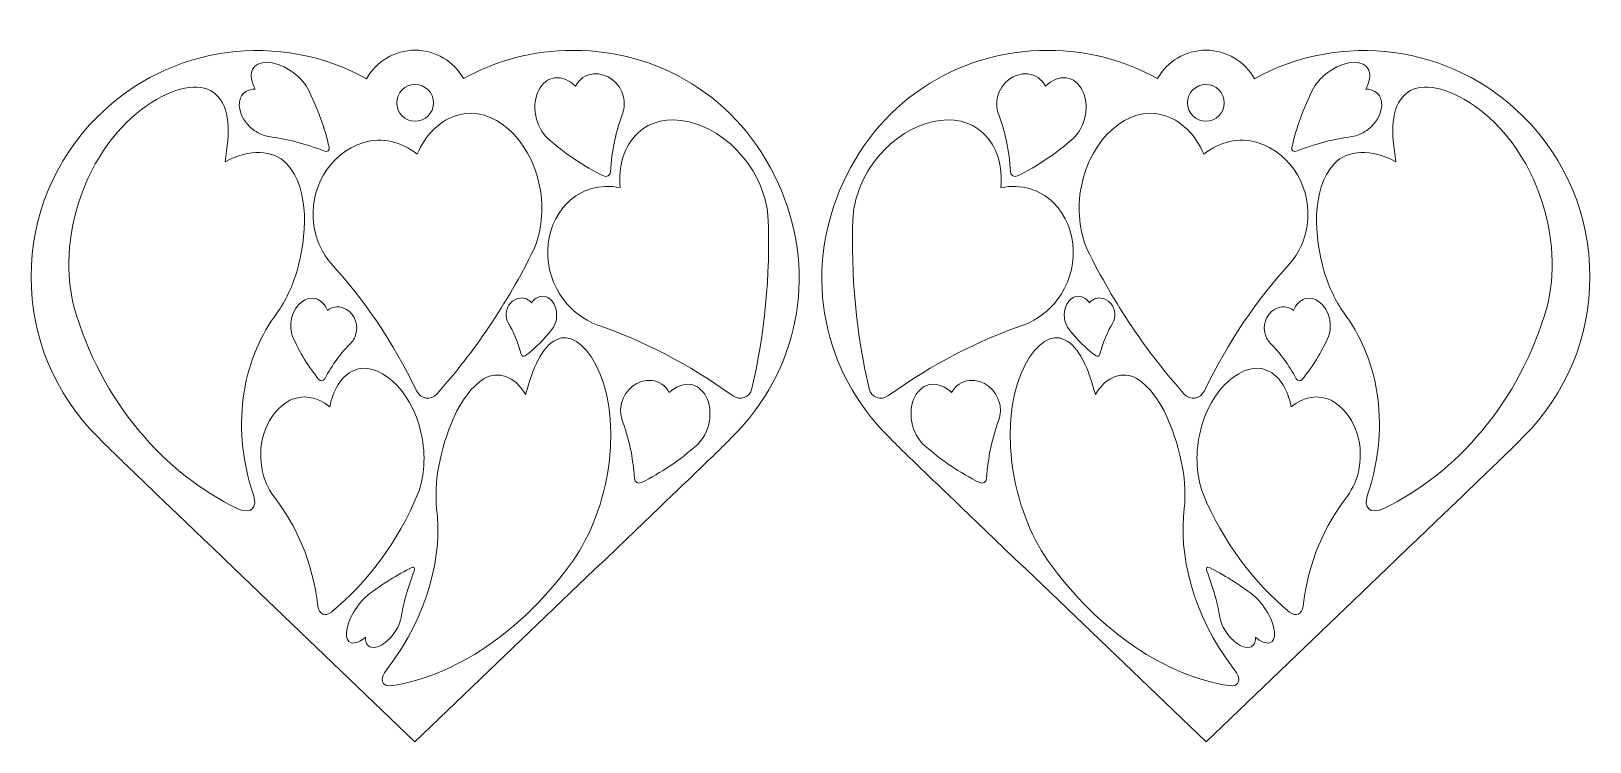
# Model space of a CAD drawing. Header units: inches. Extents: x 8.57 to 12.61, y -8.73 to -6.89.
import ezdxf

# ---------------------------------------------------------------- set-up
doc = ezdxf.new("R2010")
doc.units = ezdxf.units.IN
doc.header["$MEASUREMENT"] = 0
doc.layers.add('_U+0421_U+043B_U+043E_U+0439 1', color=7, linetype='Continuous')

msp = doc.modelspace()

# ---------------------------------------------------------------- linework, layer by layer
at = {"layer": '_U+0421_U+043B_U+043E_U+0439 1', "color": 242, "lineweight": 18, "true_color": 0xc1272d}
for points, knots in [([(10.3908, -7.9444), (10.3908, -7.9444), (10.3769, -7.9584), (10.3769, -7.9584), (10.3504, -7.9851), (10.3504, -7.9851), (10.0341, -8.288), (10.0341, -8.288), (9.5675, -8.7348), (9.5675, -8.7348), (9.5675, -8.7348), (9.0997, -8.2868), (9.0997, -8.2868), (8.7845, -7.9851), (8.7845, -7.9851), (8.7582, -7.9585), (8.7582, -7.9585), (8.7442, -7.9444), (8.7442, -7.9444), (8.6334, -7.8337), (8.5724, -7.6865), (8.5724, -7.53), (8.5724, -7.3734), (8.6334, -7.2262), (8.7442, -7.1156), (8.9329, -6.9269), (9.2193, -6.8942), (9.4421, -7.0172), (9.4667, -6.9732), (9.5138, -6.9433), (9.5678, -6.9433), (9.6216, -6.9433), (9.6685, -6.973), (9.6932, -7.0168), (9.779, -6.9692), (9.8758, -6.9438), (9.9765, -6.9438), (10.2174, -6.9438), (10.4247, -7.083), (10.5175, -7.307), (10.6097, -7.5299), (10.5612, -7.7742), (10.3908, -7.9444)], [0, 0, 0, 0, 1, 1, 1, 2, 2, 2, 3, 3, 3, 4, 4, 4, 5, 5, 5, 6, 6, 6, 7, 7, 7, 8, 8, 8, 9, 9, 9, 10, 10, 10, 11, 11, 11, 12, 12, 12, 13, 13, 13, 14, 14, 14, 14]), ([(10.6684, -7.307), (10.7611, -7.083), (10.9684, -6.9438), (11.2093, -6.9438), (11.31, -6.9438), (11.4068, -6.9692), (11.4926, -7.0168), (11.5173, -6.973), (11.5643, -6.9433), (11.618, -6.9433), (11.672, -6.9433), (11.7191, -6.9732), (11.7438, -7.0172), (11.9665, -6.8942), (12.2529, -6.9269), (12.4416, -7.1156), (12.5524, -7.2262), (12.6134, -7.3734), (12.6134, -7.53), (12.6134, -7.6865), (12.5524, -7.8337), (12.4417, -7.9444), (12.4417, -7.9444), (12.4277, -7.9585), (12.4277, -7.9585), (12.4013, -7.9851), (12.4013, -7.9851), (12.0861, -8.2868), (12.0861, -8.2868), (11.6183, -8.7348), (11.6183, -8.7348), (11.6183, -8.7348), (11.1517, -8.288), (11.1517, -8.288), (10.8354, -7.9851), (10.8354, -7.9851), (10.809, -7.9584), (10.809, -7.9584), (10.795, -7.9444), (10.795, -7.9444), (10.6246, -7.7742), (10.5761, -7.5299), (10.6684, -7.307)], [0, 0, 0, 0, 1, 1, 1, 2, 2, 2, 3, 3, 3, 4, 4, 4, 5, 5, 5, 6, 6, 6, 7, 7, 7, 8, 8, 8, 9, 9, 9, 10, 10, 10, 11, 11, 11, 12, 12, 12, 13, 13, 13, 14, 14, 14, 14]), ([(9.5201, -7.0798), (9.52, -7.1061), (9.5413, -7.1275), (9.5676, -7.1276), (9.594, -7.1276), (9.6154, -7.1063), (9.6155, -7.08), (9.6155, -7.0537), (9.5942, -7.0323), (9.5679, -7.0322), (9.5416, -7.0321), (9.5202, -7.0534), (9.5201, -7.0798)], [0, 0, 0, 0, 1, 1, 1, 2, 2, 2, 3, 3, 3, 4, 4, 4, 4]), ([(11.6179, -7.0322), (11.5916, -7.0323), (11.5703, -7.0537), (11.5704, -7.08), (11.5704, -7.1063), (11.5918, -7.1276), (11.6182, -7.1276), (11.6445, -7.1275), (11.6658, -7.1061), (11.6657, -7.0798), (11.6657, -7.0534), (11.6443, -7.0321), (11.6179, -7.0322)], [0, 0, 0, 0, 1, 1, 1, 2, 2, 2, 3, 3, 3, 4, 4, 4, 4])]:
    msp.add_open_spline(points, degree=3, knots=knots, dxfattribs=at)
at = {"layer": '_U+0421_U+043B_U+043E_U+0439 1', "color": 7, "lineweight": 18, "true_color": 0xffffff}
for points in [[(9.1508, -7.1512), (9.1627, -7.1599), (9.1759, -7.1652), (9.189, -7.1672), (9.2337, -7.1726), (9.2821, -7.1849), (9.3314, -7.2044), (9.34, -7.2077), (9.3469, -7.2035), (9.3449, -7.1948), (9.3337, -7.1457), (9.3154, -7.0942), (9.2887, -7.0418), (9.2795, -7.0256), (9.2644, -7.0089), (9.2442, -6.9957), (9.2018, -6.9676), (9.1573, -6.9688), (9.1464, -6.9932), (9.1395, -7.0078), (9.1434, -7.0262), (9.1533, -7.0441), (9.1349, -7.0444), (9.1213, -7.0524), (9.1153, -7.0666), (9.1041, -7.094), (9.1214, -7.1305), (9.1508, -7.1512)], [(12.0705, -7.0666), (12.0645, -7.0524), (12.0509, -7.0444), (12.0325, -7.0441), (12.0424, -7.0262), (12.0463, -7.0078), (12.0394, -6.9932), (12.0285, -6.9688), (11.984, -6.9676), (11.9416, -6.9957), (11.9215, -7.0089), (11.9063, -7.0256), (11.8971, -7.0418), (11.8704, -7.0942), (11.8521, -7.1457), (11.8409, -7.1948), (11.8389, -7.2035), (11.8458, -7.2077), (11.8544, -7.2044), (11.9038, -7.1849), (11.9521, -7.1726), (11.9968, -7.1672), (12.0099, -7.1652), (12.0231, -7.1599), (12.035, -7.1512), (12.0644, -7.1305), (12.0817, -7.094), (12.0705, -7.0666)], [(9.2347, -7.2368), (9.2, -7.2021), (9.1389, -7.1965), (9.075, -7.2326), (9.0875, -7.1576), (9.0903, -7.091), (9.05, -7.0576), (8.9889, -6.9965), (8.7847, -7.0882), (8.7028, -7.3174), (8.6639, -7.4229), (8.6625, -7.5285), (8.6833, -7.6076), (8.7542, -7.8549), (8.9181, -8.0396), (9.1083, -8.1313), (9.1431, -8.1465), (9.1597, -8.1285), (9.1486, -8.0951), (9.0847, -7.9049), (9.1278, -7.7326), (9.2097, -7.6243), (9.2319, -7.5924), (9.2486, -7.5576), (9.2611, -7.5174), (9.2861, -7.4257), (9.2972, -7.3076), (9.2347, -7.2368)], [(10.0294, -7.0049), (10.0099, -7.0068), (9.9936, -7.0181), (9.9837, -7.0363), (9.9684, -7.0214), (9.9492, -7.0124), (9.929, -7.0152), (9.8953, -7.0191), (9.8705, -7.0631), (9.8805, -7.1131), (9.885, -7.1368), (9.8963, -7.1566), (9.9101, -7.1703), (9.9562, -7.2116), (10.0057, -7.2442), (10.056, -7.2691), (10.065, -7.2736), (10.0734, -7.2679), (10.0742, -7.2584), (10.0776, -7.2039), (10.0889, -7.1524), (10.1061, -7.1064), (10.1107, -7.0928), (10.1115, -7.0782), (10.1079, -7.0639), (10.0995, -7.0288), (10.0667, -7.0014), (10.0294, -7.0049)], [(11.078, -7.0639), (11.0743, -7.0782), (11.0751, -7.0928), (11.0797, -7.1064), (11.0969, -7.1524), (11.1082, -7.2039), (11.1116, -7.2584), (11.1124, -7.2679), (11.1208, -7.2736), (11.1298, -7.2691), (11.1801, -7.2442), (11.2296, -7.2116), (11.2757, -7.1703), (11.2895, -7.1566), (11.3008, -7.1368), (11.3053, -7.1131), (11.3153, -7.0631), (11.2906, -7.0191), (11.2569, -7.0152), (11.2366, -7.0124), (11.2175, -7.0214), (11.2021, -7.0363), (11.1922, -7.0181), (11.1759, -7.0068), (11.1565, -7.0049), (11.1192, -7.0014), (11.0864, -7.0288), (11.078, -7.0639)], [(11.9247, -7.5174), (11.9372, -7.5576), (11.9539, -7.5924), (11.9761, -7.6243), (12.058, -7.7326), (12.1011, -7.9049), (12.0372, -8.0951), (12.0261, -8.1285), (12.0428, -8.1465), (12.0775, -8.1313), (12.2678, -8.0396), (12.4317, -7.8549), (12.5025, -7.6076), (12.5233, -7.5285), (12.5219, -7.4229), (12.483, -7.3174), (12.4011, -7.0882), (12.1969, -6.9965), (12.1358, -7.0576), (12.0955, -7.091), (12.0983, -7.1576), (12.1108, -7.2326), (12.0469, -7.1965), (11.9858, -7.2021), (11.9511, -7.2368), (11.8886, -7.3076), (11.8997, -7.4257), (11.9247, -7.5174)], [(9.4346, -7.1824), (9.4824, -7.1684), (9.5318, -7.1794), (9.5728, -7.2131), (9.5948, -7.1631), (9.6314, -7.1234), (9.6822, -7.1107), (9.7657, -7.0876), (9.8664, -7.1679), (9.8907, -7.2959), (9.9026, -7.3564), (9.8949, -7.4139), (9.8754, -7.4596), (9.8059, -7.6014), (9.72, -7.7262), (9.6248, -7.8334), (9.6079, -7.8525), (9.5825, -7.847), (9.5715, -7.8254), (9.5111, -7.6996), (9.435, -7.5886), (9.3502, -7.4962), (9.3263, -7.4684), (9.3104, -7.4346), (9.3054, -7.3973), (9.2917, -7.3063), (9.343, -7.2101), (9.4346, -7.1824)], [(9.9522, -7.589), (9.9744, -7.6193), (10.0046, -7.6415), (10.0389, -7.6545), (10.1575, -7.6951), (10.2774, -7.7562), (10.3905, -7.8379), (10.4105, -7.8516), (10.4354, -7.8443), (10.4412, -7.8194), (10.4736, -7.6797), (10.4894, -7.5292), (10.4827, -7.3713), (10.478, -7.3218), (10.4573, -7.2676), (10.4179, -7.2202), (10.3355, -7.1194), (10.2086, -7.097), (10.1462, -7.1571), (10.1078, -7.1926), (10.0946, -7.245), (10.0991, -7.2994), (10.047, -7.2894), (9.9984, -7.3033), (9.963, -7.3384), (9.8958, -7.4065), (9.8967, -7.5156), (9.9522, -7.589)], [(11.2228, -7.3384), (11.1874, -7.3033), (11.1388, -7.2894), (11.0867, -7.2994), (11.0912, -7.245), (11.0781, -7.1926), (11.0396, -7.1571), (10.9772, -7.097), (10.8504, -7.1194), (10.7679, -7.2202), (10.7285, -7.2676), (10.7078, -7.3218), (10.7032, -7.3713), (10.6964, -7.5292), (10.7122, -7.6797), (10.7446, -7.8194), (10.7504, -7.8443), (10.7753, -7.8516), (10.7953, -7.8379), (10.9084, -7.7562), (11.0283, -7.6951), (11.1469, -7.6545), (11.1812, -7.6415), (11.2114, -7.6193), (11.2336, -7.589), (11.2891, -7.5156), (11.29, -7.4065), (11.2228, -7.3384)], [(11.8804, -7.3973), (11.8754, -7.4346), (11.8595, -7.4684), (11.8356, -7.4962), (11.7508, -7.5886), (11.6747, -7.6996), (11.6144, -7.8254), (11.6033, -7.847), (11.578, -7.8525), (11.561, -7.8334), (11.4658, -7.7262), (11.38, -7.6014), (11.3105, -7.4596), (11.2909, -7.4139), (11.2832, -7.3564), (11.2951, -7.2959), (11.3194, -7.1679), (11.4202, -7.0876), (11.5037, -7.1107), (11.5544, -7.1234), (11.591, -7.1631), (11.6131, -7.2131), (11.654, -7.1794), (11.7034, -7.1684), (11.7512, -7.1824), (11.8428, -7.2101), (11.8942, -7.3063), (11.8804, -7.3973)], [(9.3806, -7.6104), (9.367, -7.6058), (9.3526, -7.6084), (9.3404, -7.6176), (9.3346, -7.6029), (9.3245, -7.591), (9.3101, -7.5868), (9.2862, -7.5791), (9.2562, -7.6011), (9.2477, -7.6377), (9.2435, -7.655), (9.2451, -7.6717), (9.2502, -7.6851), (9.2685, -7.7269), (9.2918, -7.7639), (9.318, -7.796), (9.3227, -7.8017), (9.3301, -7.8004), (9.3335, -7.7943), (9.3524, -7.7587), (9.3757, -7.7276), (9.4012, -7.702), (9.4085, -7.6942), (9.4135, -7.6847), (9.4154, -7.674), (9.4204, -7.6479), (9.4067, -7.6195), (9.3806, -7.6104)], [(9.8037, -7.6262), (9.8031, -7.6345), (9.8051, -7.6425), (9.8091, -7.6496), (9.8234, -7.6733), (9.8351, -7.7006), (9.8427, -7.7305), (9.8441, -7.7357), (9.8494, -7.7379), (9.8539, -7.7345), (9.8792, -7.7155), (9.9032, -7.6922), (9.9244, -7.6645), (9.9306, -7.6554), (9.9348, -7.6433), (9.9348, -7.6297), (9.9351, -7.6009), (9.9168, -7.5791), (9.8977, -7.5805), (9.8862, -7.581), (9.8765, -7.5881), (9.8696, -7.5979), (9.8622, -7.5888), (9.852, -7.5843), (9.841, -7.5853), (9.8199, -7.5873), (9.8046, -7.6059), (9.8037, -7.6262)], [(11.3448, -7.5853), (11.3339, -7.5843), (11.3237, -7.5888), (11.3163, -7.5979), (11.3093, -7.5881), (11.2996, -7.581), (11.2881, -7.5805), (11.269, -7.5791), (11.2507, -7.6009), (11.251, -7.6297), (11.251, -7.6433), (11.2552, -7.6554), (11.2614, -7.6645), (11.2826, -7.6922), (11.3066, -7.7155), (11.3319, -7.7345), (11.3364, -7.7379), (11.3417, -7.7357), (11.3431, -7.7305), (11.3507, -7.7006), (11.3624, -7.6733), (11.3768, -7.6496), (11.3807, -7.6425), (11.3827, -7.6345), (11.3822, -7.6262), (11.3812, -7.6059), (11.3659, -7.5873), (11.3448, -7.5853)], [(11.7705, -7.674), (11.7724, -7.6847), (11.7773, -7.6942), (11.7846, -7.702), (11.8101, -7.7276), (11.8334, -7.7587), (11.8523, -7.7943), (11.8558, -7.8004), (11.8632, -7.8017), (11.8678, -7.796), (11.894, -7.7639), (11.9173, -7.7269), (11.9357, -7.6851), (11.9408, -7.6717), (11.9423, -7.655), (11.9381, -7.6377), (11.9296, -7.6011), (11.8996, -7.5791), (11.8758, -7.5868), (11.8613, -7.591), (11.8512, -7.6029), (11.8454, -7.6176), (11.8332, -7.6084), (11.8188, -7.6058), (11.8052, -7.6104), (11.7791, -7.6195), (11.7654, -7.6479), (11.7705, -7.674)], [(9.6283, -8.0247), (9.622, -8.0624), (9.6205, -8.0966), (9.6237, -8.13), (9.6389, -8.2452), (9.6052, -8.4037), (9.4942, -8.5474), (9.4748, -8.5726), (9.4793, -8.5926), (9.5079, -8.5894), (9.6671, -8.5651), (9.8424, -8.4543), (9.9786, -8.2641), (10.021, -8.2027), (10.0582, -8.1126), (10.0706, -8.0119), (10.099, -7.7941), (9.9968, -7.6587), (9.9342, -7.6934), (9.8955, -7.7104), (9.8732, -7.7678), (9.8544, -7.8351), (9.8251, -7.7864), (9.7826, -7.7739), (9.7471, -7.7937), (9.6801, -7.8363), (9.6448, -7.9397), (9.6283, -8.0247)], [(11.4388, -7.7937), (11.4032, -7.7739), (11.3607, -7.7864), (11.3314, -7.8351), (11.3126, -7.7678), (11.2904, -7.7104), (11.2516, -7.6934), (11.1891, -7.6587), (11.0868, -7.7941), (11.1153, -8.0119), (11.1276, -8.1126), (11.1648, -8.2027), (11.2072, -8.2641), (11.3434, -8.4543), (11.5188, -8.5651), (11.678, -8.5894), (11.7065, -8.5926), (11.711, -8.5726), (11.6916, -8.5474), (11.5806, -8.4037), (11.5469, -8.2452), (11.5621, -8.13), (11.5653, -8.0966), (11.5638, -8.0624), (11.5576, -8.0247), (11.541, -7.9397), (11.5058, -7.8363), (11.4388, -7.7937)], [(9.17, -8.0251), (9.1752, -8.0533), (9.1862, -8.0774), (9.2012, -8.0995), (9.2592, -8.1716), (9.3024, -8.2691), (9.316, -8.3839), (9.3182, -8.404), (9.3351, -8.412), (9.3508, -8.3988), (9.4426, -8.3236), (9.5232, -8.2184), (9.576, -8.0901), (9.5916, -8.0487), (9.5962, -7.9942), (9.5839, -7.9369), (9.5574, -7.8151), (9.4668, -7.7472), (9.4094, -7.7727), (9.3748, -7.787), (9.3552, -7.8244), (9.3465, -7.8668), (9.3136, -7.8398), (9.2749, -7.835), (9.2433, -7.8503), (9.183, -7.8829), (9.1587, -7.9587), (9.17, -8.0251)], [(11.9425, -7.8503), (11.9109, -7.835), (11.8722, -7.8398), (11.8393, -7.8668), (11.8306, -7.8244), (11.811, -7.787), (11.7764, -7.7727), (11.7191, -7.7472), (11.6284, -7.8151), (11.6019, -7.9369), (11.5896, -7.9942), (11.5942, -8.0487), (11.6098, -8.0901), (11.6626, -8.2184), (11.7432, -8.3236), (11.835, -8.3988), (11.8508, -8.412), (11.8677, -8.404), (11.8698, -8.3839), (11.8834, -8.2691), (11.9266, -8.1716), (11.9846, -8.0995), (11.9996, -8.0774), (12.0107, -8.0533), (12.0158, -8.0251), (12.0271, -7.9587), (12.0028, -7.8829), (11.9425, -7.8503)], [(10.1028, -7.858), (10.0991, -7.8723), (10.0999, -7.8869), (10.1045, -7.9005), (10.1217, -7.9465), (10.133, -7.998), (10.1364, -8.0525), (10.1372, -8.062), (10.1456, -8.0677), (10.1546, -8.0632), (10.2049, -8.0383), (10.2544, -8.0057), (10.3005, -7.9644), (10.3143, -7.9507), (10.3256, -7.9309), (10.3301, -7.9072), (10.3401, -7.8572), (10.3154, -7.8133), (10.2817, -7.8093), (10.2614, -7.8065), (10.2423, -7.8155), (10.2269, -7.8304), (10.217, -7.8122), (10.2007, -7.8009), (10.1813, -7.799), (10.144, -7.7956), (10.1112, -7.8229), (10.1028, -7.858)], [(11.0046, -7.799), (10.9851, -7.8009), (10.9688, -7.8122), (10.9589, -7.8304), (10.9436, -7.8155), (10.9244, -7.8065), (10.9041, -7.8093), (10.8705, -7.8133), (10.8457, -7.8572), (10.8557, -7.9072), (10.8602, -7.9309), (10.8715, -7.9507), (10.8853, -7.9644), (10.9314, -8.0057), (10.9809, -8.0383), (11.0312, -8.0632), (11.0402, -8.0677), (11.0486, -8.062), (11.0494, -8.0525), (11.0528, -7.998), (11.0641, -7.9465), (11.0813, -7.9005), (11.0859, -7.8869), (11.0867, -7.8723), (11.0831, -7.858), (11.0747, -7.8229), (11.0419, -7.7956), (11.0046, -7.799)], [(9.5179, -8.4467), (9.5248, -8.4356), (9.5293, -8.4241), (9.5314, -8.4133), (9.5375, -8.3766), (9.5487, -8.3358), (9.5653, -8.2928), (9.5681, -8.2854), (9.5654, -8.2806), (9.5589, -8.2837), (9.5224, -8.3014), (9.4837, -8.3252), (9.4441, -8.3559), (9.4317, -8.3662), (9.4187, -8.3813), (9.4081, -8.3997), (9.3855, -8.4386), (9.3844, -8.474), (9.4018, -8.4783), (9.4121, -8.4813), (9.4258, -8.4749), (9.4394, -8.4638), (9.4387, -8.4785), (9.444, -8.4879), (9.4541, -8.4901), (9.4737, -8.4942), (9.5013, -8.4739), (9.5179, -8.4467)], [(11.7317, -8.4901), (11.7418, -8.4879), (11.7471, -8.4785), (11.7464, -8.4638), (11.76, -8.4749), (11.7737, -8.4813), (11.784, -8.4783), (11.8015, -8.474), (11.8003, -8.4386), (11.7777, -8.3997), (11.7671, -8.3813), (11.7541, -8.3662), (11.7418, -8.3559), (11.7021, -8.3252), (11.6634, -8.3014), (11.627, -8.2837), (11.6205, -8.2806), (11.6177, -8.2854), (11.6205, -8.2928), (11.6372, -8.3358), (11.6484, -8.3766), (11.6545, -8.4133), (11.6565, -8.4241), (11.6611, -8.4356), (11.6679, -8.4467), (11.6845, -8.4739), (11.7121, -8.4942), (11.7317, -8.4901)]]:
    msp.add_open_spline(points, degree=3, knots=[0, 0, 0, 0, 1, 1, 1, 2, 2, 2, 3, 3, 3, 4, 4, 4, 5, 5, 5, 6, 6, 6, 7, 7, 7, 8, 8, 8, 9, 9, 9, 9], dxfattribs=at)

doc.saveas('drawing.dxf')
